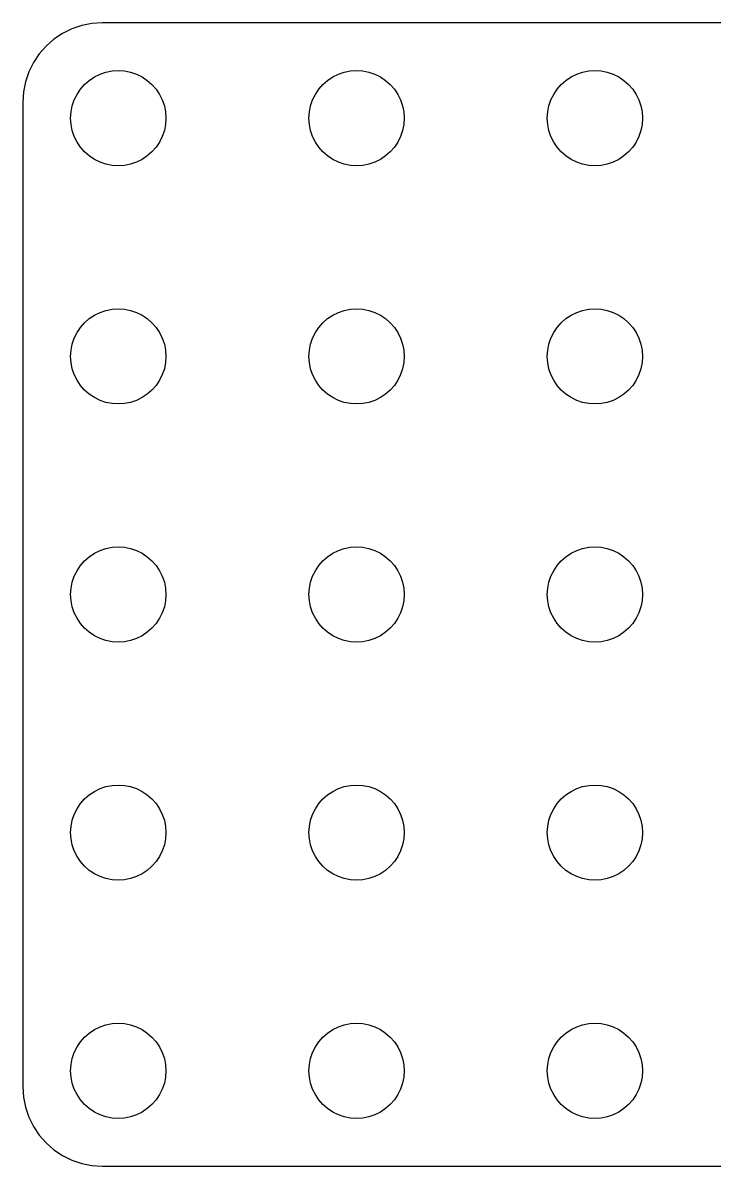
# Model space of a CAD drawing. Header units: metres. Extents: x -43.5 to 43.5, y -36 to 36.
# Drawn here: x -43.5 to 0, y -36 to 36 of the extents above; entities that cross this region are included whole.
import ezdxf

# ---------------------------------------------------------------- set-up
doc = ezdxf.new("R2010")
doc.units = ezdxf.units.M

msp = doc.modelspace()

# ---------------------------------------------------------------- linework, layer by layer
for p, q in [((-38.505, 36.005), (-39.1576, 35.9622)), ((38.505, 36.005), (-38.505, 36.005)), ((-41.005, 35.3351), (-41.5488, 34.9718)), ((-40.4184, 35.6244), (-41.005, 35.3351)), ((-39.7991, 35.8346), (-40.4184, 35.6244)), ((-39.1576, 35.9622), (-39.7991, 35.8346)), ((-41.5488, 34.9718), (-42.0405, 34.5405)), ((-42.4718, 34.0488), (-42.8351, 33.505)), ((-42.0405, 34.5405), (-42.4718, 34.0488)), ((-42.8351, 33.505), (-43.1244, 32.9184)), ((-43.1244, 32.9184), (-43.3346, 32.2991)), ((-39.3263, 32.3801), (-39, 32.5981)), ((-39, 32.5981), (-38.648, 32.7716)), ((-38.648, 32.7716), (-38.2765, 32.8978)), ((-38.2765, 32.8978), (-37.8916, 32.9743)), ((-37.8916, 32.9743), (-37.5, 33)), ((-37.5, 33), (-37.1084, 32.9743)), ((-37.1084, 32.9743), (-36.7235, 32.8978)), ((-36.7235, 32.8978), (-36.3519, 32.7716)), ((-36.3519, 32.7716), (-36, 32.5981)), ((-36, 32.5981), (-35.6737, 32.3801)), ((-24.3263, 32.3801), (-24, 32.5981)), ((-24, 32.5981), (-23.648, 32.7716)), ((-23.648, 32.7716), (-23.2764, 32.8978)), ((-23.2764, 32.8978), (-22.8916, 32.9743)), ((-22.8916, 32.9743), (-22.5, 33)), ((-22.5, 33), (-22.1084, 32.9743)), ((-22.1084, 32.9743), (-21.7235, 32.8978)), ((-21.7235, 32.8978), (-21.3519, 32.7716)), ((-21.3519, 32.7716), (-21, 32.5981)), ((-21, 32.5981), (-20.6737, 32.3801)), ((-9.32628, 32.3801), (-9, 32.5981)), ((-9, 32.5981), (-8.64804, 32.7716)), ((-8.64804, 32.7716), (-8.27644, 32.8978)), ((-8.27644, 32.8978), (-7.89157, 32.9743)), ((-7.89157, 32.9743), (-7.5, 33)), ((-7.5, 33), (-7.10841, 32.9743)), ((-7.10841, 32.9743), (-6.72354, 32.8978)), ((-6.72354, 32.8978), (-6.35194, 32.7716)), ((-6.35194, 32.7716), (-6, 32.5981)), ((-6, 32.5981), (-5.67371, 32.3801)), ((-43.3346, 32.2991), (-43.4622, 31.6576)), ((-40.0981, 31.5), (-39.8801, 31.8263)), ((-39.8801, 31.8263), (-39.6213, 32.1213)), ((-39.6213, 32.1213), (-39.3263, 32.3801)), ((-35.6737, 32.3801), (-35.3787, 32.1213)), ((-35.3787, 32.1213), (-35.1199, 31.8263)), ((-35.1199, 31.8263), (-34.9019, 31.5)), ((-25.0981, 31.5), (-24.8801, 31.8263)), ((-24.8801, 31.8263), (-24.6213, 32.1213)), ((-24.6213, 32.1213), (-24.3263, 32.3801)), ((-20.6737, 32.3801), (-20.3787, 32.1213)), ((-20.3787, 32.1213), (-20.1199, 31.8263)), ((-20.1199, 31.8263), (-19.9019, 31.5)), ((-10.0981, 31.5), (-9.88005, 31.8263)), ((-9.88005, 31.8263), (-9.62131, 32.1213)), ((-9.62131, 32.1213), (-9.32628, 32.3801)), ((-5.67371, 32.3801), (-5.37868, 32.1213)), ((-5.37868, 32.1213), (-5.11993, 31.8263)), ((-5.11993, 31.8263), (-4.90192, 31.5)), ((-43.4622, 31.6576), (-43.505, 31.005)), ((-43.505, 31.005), (-43.505, -31.005)), ((-40.3978, 30.7764), (-40.2716, 31.148)), ((-40.2716, 31.148), (-40.0981, 31.5)), ((-34.9019, 31.5), (-34.7284, 31.148)), ((-34.7284, 31.148), (-34.6022, 30.7764)), ((-25.3978, 30.7764), (-25.2716, 31.148)), ((-25.2716, 31.148), (-25.0981, 31.5)), ((-19.9019, 31.5), (-19.7283, 31.148)), ((-19.7283, 31.148), (-19.6022, 30.7764)), ((-10.3978, 30.7764), (-10.2716, 31.148)), ((-10.2716, 31.148), (-10.0981, 31.5)), ((-4.90192, 31.5), (-4.72835, 31.148)), ((-4.72835, 31.148), (-4.60222, 30.7764)), ((-40.5, 30), (-40.4743, 30.3916)), ((-40.4743, 30.3916), (-40.3978, 30.7764)), ((-34.6022, 30.7764), (-34.5257, 30.3916)), ((-34.5257, 30.3916), (-34.5, 30)), ((-25.5, 30), (-25.4743, 30.3916)), ((-25.4743, 30.3916), (-25.3978, 30.7764)), ((-19.6022, 30.7764), (-19.5257, 30.3916)), ((-19.5257, 30.3916), (-19.5, 30)), ((-10.5, 30), (-10.4743, 30.3916)), ((-10.4743, 30.3916), (-10.3978, 30.7764)), ((-4.60222, 30.7764), (-4.52567, 30.3916)), ((-4.52567, 30.3916), (-4.5, 30)), ((-40.4743, 29.6084), (-40.5, 30)), ((-40.3978, 29.2235), (-40.4743, 29.6084)), ((-34.5257, 29.6084), (-34.6022, 29.2235)), ((-34.5, 30), (-34.5257, 29.6084)), ((-25.4743, 29.6084), (-25.5, 30)), ((-25.3978, 29.2235), (-25.4743, 29.6084)), ((-19.5257, 29.6084), (-19.6022, 29.2235)), ((-19.5, 30), (-19.5257, 29.6084)), ((-10.4743, 29.6084), (-10.5, 30)), ((-10.3978, 29.2235), (-10.4743, 29.6084)), ((-4.52567, 29.6084), (-4.60222, 29.2235)), ((-4.5, 30), (-4.52567, 29.6084)), ((-40.2716, 28.8519), (-40.3978, 29.2235)), ((-40.0981, 28.5), (-40.2716, 28.8519)), ((-34.7284, 28.8519), (-34.9019, 28.5)), ((-34.6022, 29.2235), (-34.7284, 28.8519)), ((-25.2716, 28.8519), (-25.3978, 29.2235)), ((-25.0981, 28.5), (-25.2716, 28.8519)), ((-19.7283, 28.8519), (-19.9019, 28.5)), ((-19.6022, 29.2235), (-19.7283, 28.8519)), ((-10.2716, 28.8519), (-10.3978, 29.2235)), ((-10.0981, 28.5), (-10.2716, 28.8519)), ((-4.72835, 28.8519), (-4.90192, 28.5)), ((-4.60222, 29.2235), (-4.72835, 28.8519)), ((-39.8801, 28.1737), (-40.0981, 28.5)), ((-39.6213, 27.8787), (-39.8801, 28.1737)), ((-35.1199, 28.1737), (-35.3787, 27.8787)), ((-34.9019, 28.5), (-35.1199, 28.1737)), ((-24.8801, 28.1737), (-25.0981, 28.5)), ((-24.6213, 27.8787), (-24.8801, 28.1737)), ((-20.1199, 28.1737), (-20.3787, 27.8787)), ((-19.9019, 28.5), (-20.1199, 28.1737)), ((-9.88005, 28.1737), (-10.0981, 28.5)), ((-9.62131, 27.8787), (-9.88005, 28.1737)), ((-5.11993, 28.1737), (-5.37868, 27.8787)), ((-4.90192, 28.5), (-5.11993, 28.1737)), ((-39.3263, 27.6199), (-39.6213, 27.8787)), ((-39, 27.4019), (-39.3263, 27.6199)), ((-38.648, 27.2283), (-39, 27.4019)), ((-36, 27.4019), (-36.3519, 27.2283)), ((-35.6737, 27.6199), (-36, 27.4019)), ((-35.3787, 27.8787), (-35.6737, 27.6199)), ((-24.3263, 27.6199), (-24.6213, 27.8787)), ((-24, 27.4019), (-24.3263, 27.6199)), ((-23.648, 27.2283), (-24, 27.4019)), ((-21, 27.4019), (-21.3519, 27.2283)), ((-20.6737, 27.6199), (-21, 27.4019)), ((-20.3787, 27.8787), (-20.6737, 27.6199)), ((-9.32628, 27.6199), (-9.62131, 27.8787)), ((-9, 27.4019), (-9.32628, 27.6199)), ((-8.64804, 27.2283), (-9, 27.4019)), ((-6, 27.4019), (-6.35194, 27.2283)), ((-5.67371, 27.6199), (-6, 27.4019)), ((-5.37868, 27.8787), (-5.67371, 27.6199)), ((-38.2765, 27.1022), (-38.648, 27.2283)), ((-37.8916, 27.0257), (-38.2765, 27.1022)), ((-37.5, 27), (-37.8916, 27.0257)), ((-37.1084, 27.0257), (-37.5, 27)), ((-36.7235, 27.1022), (-37.1084, 27.0257)), ((-36.3519, 27.2283), (-36.7235, 27.1022)), ((-23.2764, 27.1022), (-23.648, 27.2283)), ((-22.8916, 27.0257), (-23.2764, 27.1022)), ((-22.5, 27), (-22.8916, 27.0257)), ((-22.1084, 27.0257), (-22.5, 27)), ((-21.7235, 27.1022), (-22.1084, 27.0257)), ((-21.3519, 27.2283), (-21.7235, 27.1022)), ((-8.27644, 27.1022), (-8.64804, 27.2283)), ((-7.89157, 27.0257), (-8.27644, 27.1022)), ((-7.5, 27), (-7.89157, 27.0257)), ((-7.10841, 27.0257), (-7.5, 27)), ((-6.72354, 27.1022), (-7.10841, 27.0257)), ((-6.35194, 27.2283), (-6.72354, 27.1022)), ((-39.6213, 17.1213), (-39.3263, 17.3801)), ((-39.3263, 17.3801), (-39, 17.5981)), ((-39, 17.5981), (-38.648, 17.7716)), ((-38.648, 17.7716), (-38.2765, 17.8978)), ((-38.2765, 17.8978), (-37.8916, 17.9743)), ((-37.8916, 17.9743), (-37.5, 18)), ((-37.5, 18), (-37.1084, 17.9743)), ((-37.1084, 17.9743), (-36.7235, 17.8978)), ((-36.7235, 17.8978), (-36.3519, 17.7716)), ((-36.3519, 17.7716), (-36, 17.5981)), ((-36, 17.5981), (-35.6737, 17.3801)), ((-35.6737, 17.3801), (-35.3787, 17.1213)), ((-24.6213, 17.1213), (-24.3263, 17.3801)), ((-24.3263, 17.3801), (-24, 17.5981)), ((-24, 17.5981), (-23.648, 17.7716)), ((-23.648, 17.7716), (-23.2764, 17.8978)), ((-23.2764, 17.8978), (-22.8916, 17.9743)), ((-22.8916, 17.9743), (-22.5, 18)), ((-22.5, 18), (-22.1084, 17.9743)), ((-22.1084, 17.9743), (-21.7235, 17.8978)), ((-21.7235, 17.8978), (-21.3519, 17.7716)), ((-21.3519, 17.7716), (-21, 17.5981)), ((-21, 17.5981), (-20.6737, 17.3801)), ((-20.6737, 17.3801), (-20.3787, 17.1213)), ((-9.62131, 17.1213), (-9.32628, 17.3801)), ((-9.32628, 17.3801), (-9, 17.5981)), ((-9, 17.5981), (-8.64804, 17.7716)), ((-8.64804, 17.7716), (-8.27644, 17.8978)), ((-8.27644, 17.8978), (-7.89157, 17.9743)), ((-7.89157, 17.9743), (-7.5, 18)), ((-7.5, 18), (-7.10841, 17.9743)), ((-7.10841, 17.9743), (-6.72354, 17.8978)), ((-6.72354, 17.8978), (-6.35194, 17.7716)), ((-6.35194, 17.7716), (-6, 17.5981)), ((-6, 17.5981), (-5.67371, 17.3801)), ((-5.67371, 17.3801), (-5.37868, 17.1213)), ((-40.0981, 16.5), (-39.8801, 16.8263)), ((-39.8801, 16.8263), (-39.6213, 17.1213)), ((-35.3787, 17.1213), (-35.1199, 16.8263)), ((-35.1199, 16.8263), (-34.9019, 16.5)), ((-25.0981, 16.5), (-24.8801, 16.8263)), ((-24.8801, 16.8263), (-24.6213, 17.1213)), ((-20.3787, 17.1213), (-20.1199, 16.8263)), ((-20.1199, 16.8263), (-19.9019, 16.5)), ((-10.0981, 16.5), (-9.88005, 16.8263)), ((-9.88005, 16.8263), (-9.62131, 17.1213)), ((-5.37868, 17.1213), (-5.11993, 16.8263)), ((-5.11993, 16.8263), (-4.90192, 16.5)), ((-40.3978, 15.7764), (-40.2716, 16.148)), ((-40.2716, 16.148), (-40.0981, 16.5)), ((-34.9019, 16.5), (-34.7284, 16.148)), ((-34.7284, 16.148), (-34.6022, 15.7764)), ((-25.3978, 15.7764), (-25.2716, 16.148)), ((-25.2716, 16.148), (-25.0981, 16.5)), ((-19.9019, 16.5), (-19.7283, 16.148)), ((-19.7283, 16.148), (-19.6022, 15.7764)), ((-10.3978, 15.7764), (-10.2716, 16.148)), ((-10.2716, 16.148), (-10.0981, 16.5)), ((-4.90192, 16.5), (-4.72835, 16.148)), ((-4.72835, 16.148), (-4.60222, 15.7764)), ((-40.5, 15), (-40.4743, 15.3916)), ((-40.4743, 15.3916), (-40.3978, 15.7764)), ((-34.6022, 15.7764), (-34.5257, 15.3916)), ((-34.5257, 15.3916), (-34.5, 15)), ((-25.5, 15), (-25.4743, 15.3916)), ((-25.4743, 15.3916), (-25.3978, 15.7764)), ((-19.6022, 15.7764), (-19.5257, 15.3916)), ((-19.5257, 15.3916), (-19.5, 15)), ((-10.5, 15), (-10.4743, 15.3916)), ((-10.4743, 15.3916), (-10.3978, 15.7764)), ((-4.60222, 15.7764), (-4.52567, 15.3916)), ((-4.52567, 15.3916), (-4.5, 15)), ((-40.4743, 14.6084), (-40.5, 15)), ((-40.3978, 14.2235), (-40.4743, 14.6084)), ((-34.5257, 14.6084), (-34.6022, 14.2235)), ((-34.5, 15), (-34.5257, 14.6084)), ((-25.4743, 14.6084), (-25.5, 15)), ((-25.3978, 14.2235), (-25.4743, 14.6084)), ((-19.5257, 14.6084), (-19.6022, 14.2235)), ((-19.5, 15), (-19.5257, 14.6084)), ((-10.4743, 14.6084), (-10.5, 15)), ((-10.3978, 14.2235), (-10.4743, 14.6084)), ((-4.52567, 14.6084), (-4.60222, 14.2235)), ((-4.5, 15), (-4.52567, 14.6084)), ((-40.2716, 13.8519), (-40.3978, 14.2235)), ((-40.0981, 13.5), (-40.2716, 13.8519)), ((-34.7284, 13.8519), (-34.9019, 13.5)), ((-34.6022, 14.2235), (-34.7284, 13.8519)), ((-25.2716, 13.8519), (-25.3978, 14.2235)), ((-25.0981, 13.5), (-25.2716, 13.8519)), ((-19.7283, 13.8519), (-19.9019, 13.5)), ((-19.6022, 14.2235), (-19.7283, 13.8519)), ((-10.2716, 13.8519), (-10.3978, 14.2235)), ((-10.0981, 13.5), (-10.2716, 13.8519)), ((-4.72835, 13.8519), (-4.90192, 13.5)), ((-4.60222, 14.2235), (-4.72835, 13.8519)), ((-39.8801, 13.1737), (-40.0981, 13.5)), ((-39.6213, 12.8787), (-39.8801, 13.1737)), ((-35.1199, 13.1737), (-35.3787, 12.8787)), ((-34.9019, 13.5), (-35.1199, 13.1737)), ((-24.8801, 13.1737), (-25.0981, 13.5)), ((-24.6213, 12.8787), (-24.8801, 13.1737)), ((-20.1199, 13.1737), (-20.3787, 12.8787)), ((-19.9019, 13.5), (-20.1199, 13.1737)), ((-9.88005, 13.1737), (-10.0981, 13.5)), ((-9.62131, 12.8787), (-9.88005, 13.1737)), ((-5.11993, 13.1737), (-5.37868, 12.8787)), ((-4.90192, 13.5), (-5.11993, 13.1737)), ((-39.3263, 12.6199), (-39.6213, 12.8787)), ((-39, 12.4019), (-39.3263, 12.6199)), ((-38.648, 12.2283), (-39, 12.4019)), ((-36, 12.4019), (-36.3519, 12.2283)), ((-35.6737, 12.6199), (-36, 12.4019)), ((-35.3787, 12.8787), (-35.6737, 12.6199)), ((-24.3263, 12.6199), (-24.6213, 12.8787)), ((-24, 12.4019), (-24.3263, 12.6199)), ((-23.648, 12.2283), (-24, 12.4019)), ((-21, 12.4019), (-21.3519, 12.2283)), ((-20.6737, 12.6199), (-21, 12.4019)), ((-20.3787, 12.8787), (-20.6737, 12.6199)), ((-9.32628, 12.6199), (-9.62131, 12.8787)), ((-9, 12.4019), (-9.32628, 12.6199)), ((-8.64804, 12.2283), (-9, 12.4019)), ((-6, 12.4019), (-6.35194, 12.2283)), ((-5.67371, 12.6199), (-6, 12.4019)), ((-5.37868, 12.8787), (-5.67371, 12.6199)), ((-38.2765, 12.1022), (-38.648, 12.2283)), ((-37.8916, 12.0257), (-38.2765, 12.1022)), ((-37.5, 12), (-37.8916, 12.0257)), ((-37.1084, 12.0257), (-37.5, 12)), ((-36.7235, 12.1022), (-37.1084, 12.0257)), ((-36.3519, 12.2283), (-36.7235, 12.1022)), ((-23.2764, 12.1022), (-23.648, 12.2283)), ((-22.8916, 12.0257), (-23.2764, 12.1022)), ((-22.5, 12), (-22.8916, 12.0257)), ((-22.1084, 12.0257), (-22.5, 12)), ((-21.7235, 12.1022), (-22.1084, 12.0257)), ((-21.3519, 12.2283), (-21.7235, 12.1022)), ((-8.27644, 12.1022), (-8.64804, 12.2283)), ((-7.89157, 12.0257), (-8.27644, 12.1022)), ((-7.5, 12), (-7.89157, 12.0257)), ((-7.10841, 12.0257), (-7.5, 12)), ((-6.72354, 12.1022), (-7.10841, 12.0257)), ((-6.35194, 12.2283), (-6.72354, 12.1022)), ((-38.648, 2.77164), (-38.2765, 2.89777)), ((-38.2765, 2.89777), (-37.8916, 2.97432)), ((-37.8916, 2.97432), (-37.5, 3)), ((-37.5, 3), (-37.1084, 2.97432)), ((-37.1084, 2.97432), (-36.7235, 2.89777)), ((-36.7235, 2.89777), (-36.3519, 2.77164)), ((-23.648, 2.77164), (-23.2764, 2.89777)), ((-23.2764, 2.89777), (-22.8916, 2.97432)), ((-22.8916, 2.97432), (-22.5, 3)), ((-22.5, 3), (-22.1084, 2.97432)), ((-22.1084, 2.97432), (-21.7235, 2.89777)), ((-21.7235, 2.89777), (-21.3519, 2.77164)), ((-8.64804, 2.77164), (-8.27644, 2.89777)), ((-8.27644, 2.89777), (-7.89157, 2.97432)), ((-7.89157, 2.97432), (-7.5, 3)), ((-7.5, 3), (-7.10841, 2.97432)), ((-7.10841, 2.97432), (-6.72354, 2.89777)), ((-6.72354, 2.89777), (-6.35194, 2.77164)), ((-39.6213, 2.12131), (-39.3263, 2.38005)), ((-39.3263, 2.38005), (-39, 2.59807)), ((-39, 2.59807), (-38.648, 2.77164)), ((-36.3519, 2.77164), (-36, 2.59807)), ((-36, 2.59807), (-35.6737, 2.38005)), ((-35.6737, 2.38005), (-35.3787, 2.12131)), ((-24.6213, 2.12131), (-24.3263, 2.38005)), ((-24.3263, 2.38005), (-24, 2.59807)), ((-24, 2.59807), (-23.648, 2.77164)), ((-21.3519, 2.77164), (-21, 2.59807)), ((-21, 2.59807), (-20.6737, 2.38005)), ((-20.6737, 2.38005), (-20.3787, 2.12131)), ((-9.62131, 2.12131), (-9.32628, 2.38005)), ((-9.32628, 2.38005), (-9, 2.59807)), ((-9, 2.59807), (-8.64804, 2.77164)), ((-6.35194, 2.77164), (-6, 2.59807)), ((-6, 2.59807), (-5.67371, 2.38005)), ((-5.67371, 2.38005), (-5.37868, 2.12131)), ((-40.2716, 1.14804), (-40.0981, 1.5)), ((-40.0981, 1.5), (-39.8801, 1.82628)), ((-39.8801, 1.82628), (-39.6213, 2.12131)), ((-35.3787, 2.12131), (-35.1199, 1.82628)), ((-35.1199, 1.82628), (-34.9019, 1.5)), ((-34.9019, 1.5), (-34.7284, 1.14804)), ((-25.2716, 1.14804), (-25.0981, 1.5)), ((-25.0981, 1.5), (-24.8801, 1.82628)), ((-24.8801, 1.82628), (-24.6213, 2.12131)), ((-20.3787, 2.12131), (-20.1199, 1.82628)), ((-20.1199, 1.82628), (-19.9019, 1.5)), ((-19.9019, 1.5), (-19.7283, 1.14804)), ((-10.2716, 1.14804), (-10.0981, 1.5)), ((-10.0981, 1.5), (-9.88005, 1.82628)), ((-9.88005, 1.82628), (-9.62131, 2.12131)), ((-5.37868, 2.12131), (-5.11993, 1.82628)), ((-5.11993, 1.82628), (-4.90192, 1.5)), ((-4.90192, 1.5), (-4.72835, 1.14804)), ((-40.4743, 0.39157), (-40.3978, 0.77644)), ((-40.3978, 0.77644), (-40.2716, 1.14804)), ((-34.7284, 1.14804), (-34.6022, 0.77644)), ((-34.6022, 0.77644), (-34.5257, 0.39157)), ((-25.4743, 0.39157), (-25.3978, 0.77644)), ((-25.3978, 0.77644), (-25.2716, 1.14804)), ((-19.7283, 1.14804), (-19.6022, 0.77644)), ((-19.6022, 0.77644), (-19.5257, 0.39157)), ((-10.4743, 0.39157), (-10.3978, 0.77644)), ((-10.3978, 0.77644), (-10.2716, 1.14804)), ((-4.72835, 1.14804), (-4.60222, 0.77644)), ((-4.60222, 0.77644), (-4.52567, 0.39157)), ((-40.5, 0), (-40.4743, 0.39157)), ((-40.4743, -0.39157), (-40.5, 0)), ((-34.5257, 0.39157), (-34.5, 0)), ((-34.5, 0), (-34.5257, -0.39157)), ((-25.5, 0), (-25.4743, 0.39157)), ((-25.4743, -0.39157), (-25.5, 0)), ((-19.5257, 0.39157), (-19.5, 0)), ((-19.5, 0), (-19.5257, -0.39157)), ((-10.5, 0), (-10.4743, 0.39157)), ((-10.4743, -0.39157), (-10.5, 0)), ((-4.52567, 0.39157), (-4.5, 0)), ((-4.5, 0), (-4.52567, -0.39157)), ((-40.3978, -0.77644), (-40.4743, -0.39157)), ((-34.5257, -0.39157), (-34.6022, -0.77644)), ((-25.3978, -0.77644), (-25.4743, -0.39157)), ((-19.5257, -0.39157), (-19.6022, -0.77644)), ((-10.3978, -0.77644), (-10.4743, -0.39157)), ((-4.52567, -0.39157), (-4.60222, -0.77644)), ((-40.2716, -1.14804), (-40.3978, -0.77644)), ((-40.0981, -1.5), (-40.2716, -1.14804)), ((-34.7284, -1.14804), (-34.9019, -1.5)), ((-34.6022, -0.77644), (-34.7284, -1.14804)), ((-25.2716, -1.14804), (-25.3978, -0.77644)), ((-25.0981, -1.5), (-25.2716, -1.14804)), ((-19.7283, -1.14804), (-19.9019, -1.5)), ((-19.6022, -0.77644), (-19.7283, -1.14804)), ((-10.2716, -1.14804), (-10.3978, -0.77644)), ((-10.0981, -1.5), (-10.2716, -1.14804)), ((-4.72835, -1.14804), (-4.90192, -1.5)), ((-4.60222, -0.77644), (-4.72835, -1.14804)), ((-39.8801, -1.82628), (-40.0981, -1.5)), ((-39.6213, -2.12131), (-39.8801, -1.82628)), ((-39.3263, -2.38005), (-39.6213, -2.12131)), ((-35.3787, -2.12131), (-35.6737, -2.38005)), ((-35.1199, -1.82628), (-35.3787, -2.12131)), ((-34.9019, -1.5), (-35.1199, -1.82628)), ((-24.8801, -1.82628), (-25.0981, -1.5)), ((-24.6213, -2.12131), (-24.8801, -1.82628)), ((-24.3263, -2.38005), (-24.6213, -2.12131)), ((-20.3787, -2.12131), (-20.6737, -2.38005)), ((-20.1199, -1.82628), (-20.3787, -2.12131)), ((-19.9019, -1.5), (-20.1199, -1.82628)), ((-9.88005, -1.82628), (-10.0981, -1.5)), ((-9.62131, -2.12131), (-9.88005, -1.82628)), ((-9.32628, -2.38005), (-9.62131, -2.12131)), ((-5.37868, -2.12131), (-5.67371, -2.38005)), ((-5.11993, -1.82628), (-5.37868, -2.12131)), ((-4.90192, -1.5), (-5.11993, -1.82628)), ((-39, -2.59807), (-39.3263, -2.38005)), ((-38.648, -2.77164), (-39, -2.59807)), ((-38.2765, -2.89777), (-38.648, -2.77164)), ((-36.3519, -2.77164), (-36.7235, -2.89777)), ((-36, -2.59807), (-36.3519, -2.77164)), ((-35.6737, -2.38005), (-36, -2.59807)), ((-24, -2.59807), (-24.3263, -2.38005)), ((-23.648, -2.77164), (-24, -2.59807)), ((-23.2764, -2.89777), (-23.648, -2.77164)), ((-21.3519, -2.77164), (-21.7235, -2.89777)), ((-21, -2.59807), (-21.3519, -2.77164)), ((-20.6737, -2.38005), (-21, -2.59807)), ((-9, -2.59807), (-9.32628, -2.38005)), ((-8.64804, -2.77164), (-9, -2.59807)), ((-8.27644, -2.89777), (-8.64804, -2.77164)), ((-6.35194, -2.77164), (-6.72354, -2.89777)), ((-6, -2.59807), (-6.35194, -2.77164)), ((-5.67371, -2.38005), (-6, -2.59807)), ((-37.8916, -2.97432), (-38.2765, -2.89777)), ((-37.5, -3), (-37.8916, -2.97432)), ((-37.1084, -2.97432), (-37.5, -3)), ((-36.7235, -2.89777), (-37.1084, -2.97432)), ((-22.8916, -2.97432), (-23.2764, -2.89777)), ((-22.5, -3), (-22.8916, -2.97432)), ((-22.1084, -2.97432), (-22.5, -3)), ((-21.7235, -2.89777), (-22.1084, -2.97432)), ((-7.89157, -2.97432), (-8.27644, -2.89777)), ((-7.5, -3), (-7.89157, -2.97432)), ((-7.10841, -2.97432), (-7.5, -3)), ((-6.72354, -2.89777), (-7.10841, -2.97432)), ((-39, -12.4019), (-38.648, -12.2283)), ((-38.648, -12.2283), (-38.2765, -12.1022)), ((-38.2765, -12.1022), (-37.8916, -12.0257)), ((-37.8916, -12.0257), (-37.5, -12)), ((-37.5, -12), (-37.1084, -12.0257)), ((-37.1084, -12.0257), (-36.7235, -12.1022)), ((-36.7235, -12.1022), (-36.3519, -12.2283)), ((-36.3519, -12.2283), (-36, -12.4019)), ((-24, -12.4019), (-23.648, -12.2283)), ((-23.648, -12.2283), (-23.2764, -12.1022)), ((-23.2764, -12.1022), (-22.8916, -12.0257)), ((-22.8916, -12.0257), (-22.5, -12)), ((-22.5, -12), (-22.1084, -12.0257)), ((-22.1084, -12.0257), (-21.7235, -12.1022)), ((-21.7235, -12.1022), (-21.3519, -12.2283)), ((-21.3519, -12.2283), (-21, -12.4019)), ((-9, -12.4019), (-8.64804, -12.2283)), ((-8.64804, -12.2283), (-8.27644, -12.1022)), ((-8.27644, -12.1022), (-7.89157, -12.0257)), ((-7.89157, -12.0257), (-7.5, -12)), ((-7.5, -12), (-7.10841, -12.0257)), ((-7.10841, -12.0257), (-6.72354, -12.1022)), ((-6.72354, -12.1022), (-6.35194, -12.2283)), ((-6.35194, -12.2283), (-6, -12.4019)), ((-39.8801, -13.1737), (-39.6213, -12.8787)), ((-39.6213, -12.8787), (-39.3263, -12.6199)), ((-39.3263, -12.6199), (-39, -12.4019)), ((-36, -12.4019), (-35.6737, -12.6199)), ((-35.6737, -12.6199), (-35.3787, -12.8787)), ((-35.3787, -12.8787), (-35.1199, -13.1737)), ((-24.8801, -13.1737), (-24.6213, -12.8787)), ((-24.6213, -12.8787), (-24.3263, -12.6199)), ((-24.3263, -12.6199), (-24, -12.4019)), ((-21, -12.4019), (-20.6737, -12.6199)), ((-20.6737, -12.6199), (-20.3787, -12.8787)), ((-20.3787, -12.8787), (-20.1199, -13.1737)), ((-9.88005, -13.1737), (-9.62131, -12.8787)), ((-9.62131, -12.8787), (-9.32628, -12.6199)), ((-9.32628, -12.6199), (-9, -12.4019)), ((-6, -12.4019), (-5.67371, -12.6199)), ((-5.67371, -12.6199), (-5.37868, -12.8787)), ((-5.37868, -12.8787), (-5.11993, -13.1737)), ((-40.2716, -13.8519), (-40.0981, -13.5)), ((-40.0981, -13.5), (-39.8801, -13.1737)), ((-35.1199, -13.1737), (-34.9019, -13.5)), ((-34.9019, -13.5), (-34.7284, -13.8519)), ((-25.2716, -13.8519), (-25.0981, -13.5)), ((-25.0981, -13.5), (-24.8801, -13.1737)), ((-20.1199, -13.1737), (-19.9019, -13.5)), ((-19.9019, -13.5), (-19.7283, -13.8519)), ((-10.2716, -13.8519), (-10.0981, -13.5)), ((-10.0981, -13.5), (-9.88005, -13.1737)), ((-5.11993, -13.1737), (-4.90192, -13.5)), ((-4.90192, -13.5), (-4.72835, -13.8519)), ((-40.4743, -14.6084), (-40.3978, -14.2235)), ((-40.3978, -14.2235), (-40.2716, -13.8519)), ((-34.7284, -13.8519), (-34.6022, -14.2235)), ((-34.6022, -14.2235), (-34.5257, -14.6084)), ((-25.4743, -14.6084), (-25.3978, -14.2235)), ((-25.3978, -14.2235), (-25.2716, -13.8519)), ((-19.7283, -13.8519), (-19.6022, -14.2235)), ((-19.6022, -14.2235), (-19.5257, -14.6084)), ((-10.4743, -14.6084), (-10.3978, -14.2235)), ((-10.3978, -14.2235), (-10.2716, -13.8519)), ((-4.72835, -13.8519), (-4.60222, -14.2235)), ((-4.60222, -14.2235), (-4.52567, -14.6084)), ((-40.5, -15), (-40.4743, -14.6084)), ((-40.4743, -15.3916), (-40.5, -15)), ((-34.5257, -14.6084), (-34.5, -15)), ((-34.5, -15), (-34.5257, -15.3916)), ((-25.5, -15), (-25.4743, -14.6084)), ((-25.4743, -15.3916), (-25.5, -15)), ((-19.5257, -14.6084), (-19.5, -15)), ((-19.5, -15), (-19.5257, -15.3916)), ((-10.5, -15), (-10.4743, -14.6084)), ((-10.4743, -15.3916), (-10.5, -15)), ((-4.52567, -14.6084), (-4.5, -15)), ((-4.5, -15), (-4.52567, -15.3916)), ((-40.3978, -15.7764), (-40.4743, -15.3916)), ((-40.2716, -16.148), (-40.3978, -15.7764)), ((-34.6022, -15.7764), (-34.7284, -16.148)), ((-34.5257, -15.3916), (-34.6022, -15.7764)), ((-25.3978, -15.7764), (-25.4743, -15.3916)), ((-25.2716, -16.148), (-25.3978, -15.7764)), ((-19.6022, -15.7764), (-19.7283, -16.148)), ((-19.5257, -15.3916), (-19.6022, -15.7764)), ((-10.3978, -15.7764), (-10.4743, -15.3916)), ((-10.2716, -16.148), (-10.3978, -15.7764)), ((-4.60222, -15.7764), (-4.72835, -16.148)), ((-4.52567, -15.3916), (-4.60222, -15.7764)), ((-40.0981, -16.5), (-40.2716, -16.148)), ((-39.8801, -16.8263), (-40.0981, -16.5)), ((-34.9019, -16.5), (-35.1199, -16.8263)), ((-34.7284, -16.148), (-34.9019, -16.5)), ((-25.0981, -16.5), (-25.2716, -16.148)), ((-24.8801, -16.8263), (-25.0981, -16.5)), ((-19.9019, -16.5), (-20.1199, -16.8263)), ((-19.7283, -16.148), (-19.9019, -16.5)), ((-10.0981, -16.5), (-10.2716, -16.148)), ((-9.88005, -16.8263), (-10.0981, -16.5)), ((-4.90192, -16.5), (-5.11993, -16.8263)), ((-4.72835, -16.148), (-4.90192, -16.5)), ((-39.6213, -17.1213), (-39.8801, -16.8263)), ((-39.3263, -17.3801), (-39.6213, -17.1213)), ((-35.3787, -17.1213), (-35.6737, -17.3801)), ((-35.1199, -16.8263), (-35.3787, -17.1213)), ((-24.6213, -17.1213), (-24.8801, -16.8263)), ((-24.3263, -17.3801), (-24.6213, -17.1213)), ((-20.3787, -17.1213), (-20.6737, -17.3801)), ((-20.1199, -16.8263), (-20.3787, -17.1213)), ((-9.62131, -17.1213), (-9.88005, -16.8263)), ((-9.32628, -17.3801), (-9.62131, -17.1213)), ((-5.37868, -17.1213), (-5.67371, -17.3801)), ((-5.11993, -16.8263), (-5.37868, -17.1213)), ((-39, -17.5981), (-39.3263, -17.3801)), ((-38.648, -17.7716), (-39, -17.5981)), ((-38.2765, -17.8978), (-38.648, -17.7716)), ((-37.8916, -17.9743), (-38.2765, -17.8978)), ((-37.5, -18), (-37.8916, -17.9743)), ((-37.1084, -17.9743), (-37.5, -18)), ((-36.7235, -17.8978), (-37.1084, -17.9743)), ((-36.3519, -17.7716), (-36.7235, -17.8978)), ((-36, -17.5981), (-36.3519, -17.7716)), ((-35.6737, -17.3801), (-36, -17.5981)), ((-24, -17.5981), (-24.3263, -17.3801)), ((-23.648, -17.7716), (-24, -17.5981)), ((-23.2764, -17.8978), (-23.648, -17.7716)), ((-22.8916, -17.9743), (-23.2764, -17.8978)), ((-22.5, -18), (-22.8916, -17.9743)), ((-22.1084, -17.9743), (-22.5, -18)), ((-21.7235, -17.8978), (-22.1084, -17.9743)), ((-21.3519, -17.7716), (-21.7235, -17.8978)), ((-21, -17.5981), (-21.3519, -17.7716)), ((-20.6737, -17.3801), (-21, -17.5981)), ((-9, -17.5981), (-9.32628, -17.3801)), ((-8.64804, -17.7716), (-9, -17.5981)), ((-8.27644, -17.8978), (-8.64804, -17.7716)), ((-7.89157, -17.9743), (-8.27644, -17.8978)), ((-7.5, -18), (-7.89157, -17.9743)), ((-7.10841, -17.9743), (-7.5, -18)), ((-6.72354, -17.8978), (-7.10841, -17.9743)), ((-6.35194, -17.7716), (-6.72354, -17.8978)), ((-6, -17.5981), (-6.35194, -17.7716)), ((-5.67371, -17.3801), (-6, -17.5981)), ((-39, -27.4019), (-38.648, -27.2283)), ((-38.648, -27.2283), (-38.2765, -27.1022)), ((-38.2765, -27.1022), (-37.8916, -27.0257)), ((-37.8916, -27.0257), (-37.5, -27)), ((-37.5, -27), (-37.1084, -27.0257)), ((-37.1084, -27.0257), (-36.7235, -27.1022)), ((-36.7235, -27.1022), (-36.3519, -27.2283)), ((-36.3519, -27.2283), (-36, -27.4019)), ((-24, -27.4019), (-23.648, -27.2283)), ((-23.648, -27.2283), (-23.2764, -27.1022)), ((-23.2764, -27.1022), (-22.8916, -27.0257)), ((-22.8916, -27.0257), (-22.5, -27)), ((-22.5, -27), (-22.1084, -27.0257)), ((-22.1084, -27.0257), (-21.7235, -27.1022)), ((-21.7235, -27.1022), (-21.3519, -27.2283)), ((-21.3519, -27.2283), (-21, -27.4019)), ((-9, -27.4019), (-8.64804, -27.2283)), ((-8.64804, -27.2283), (-8.27644, -27.1022)), ((-8.27644, -27.1022), (-7.89157, -27.0257)), ((-7.89157, -27.0257), (-7.5, -27)), ((-7.5, -27), (-7.10841, -27.0257)), ((-7.10841, -27.0257), (-6.72354, -27.1022)), ((-6.72354, -27.1022), (-6.35194, -27.2283)), ((-6.35194, -27.2283), (-6, -27.4019)), ((-39.8801, -28.1737), (-39.6213, -27.8787)), ((-39.6213, -27.8787), (-39.3263, -27.6199)), ((-39.3263, -27.6199), (-39, -27.4019)), ((-36, -27.4019), (-35.6737, -27.6199)), ((-35.6737, -27.6199), (-35.3787, -27.8787)), ((-35.3787, -27.8787), (-35.1199, -28.1737)), ((-24.8801, -28.1737), (-24.6213, -27.8787)), ((-24.6213, -27.8787), (-24.3263, -27.6199)), ((-24.3263, -27.6199), (-24, -27.4019)), ((-21, -27.4019), (-20.6737, -27.6199)), ((-20.6737, -27.6199), (-20.3787, -27.8787)), ((-20.3787, -27.8787), (-20.1199, -28.1737)), ((-9.88005, -28.1737), (-9.62131, -27.8787)), ((-9.62131, -27.8787), (-9.32628, -27.6199)), ((-9.32628, -27.6199), (-9, -27.4019)), ((-6, -27.4019), (-5.67371, -27.6199)), ((-5.67371, -27.6199), (-5.37868, -27.8787)), ((-5.37868, -27.8787), (-5.11993, -28.1737)), ((-40.2716, -28.8519), (-40.0981, -28.5)), ((-40.0981, -28.5), (-39.8801, -28.1737)), ((-35.1199, -28.1737), (-34.9019, -28.5)), ((-34.9019, -28.5), (-34.7284, -28.8519)), ((-25.2716, -28.8519), (-25.0981, -28.5)), ((-25.0981, -28.5), (-24.8801, -28.1737)), ((-20.1199, -28.1737), (-19.9019, -28.5)), ((-19.9019, -28.5), (-19.7283, -28.8519)), ((-10.2716, -28.8519), (-10.0981, -28.5)), ((-10.0981, -28.5), (-9.88005, -28.1737)), ((-5.11993, -28.1737), (-4.90192, -28.5)), ((-4.90192, -28.5), (-4.72835, -28.8519)), ((-40.4743, -29.6084), (-40.3978, -29.2235)), ((-40.3978, -29.2235), (-40.2716, -28.8519)), ((-34.7284, -28.8519), (-34.6022, -29.2235)), ((-34.6022, -29.2235), (-34.5257, -29.6084)), ((-25.4743, -29.6084), (-25.3978, -29.2235)), ((-25.3978, -29.2235), (-25.2716, -28.8519)), ((-19.7283, -28.8519), (-19.6022, -29.2235)), ((-19.6022, -29.2235), (-19.5257, -29.6084)), ((-10.4743, -29.6084), (-10.3978, -29.2235)), ((-10.3978, -29.2235), (-10.2716, -28.8519)), ((-4.72835, -28.8519), (-4.60222, -29.2235)), ((-4.60222, -29.2235), (-4.52567, -29.6084)), ((-40.5, -30), (-40.4743, -29.6084)), ((-40.4743, -30.3916), (-40.5, -30)), ((-34.5257, -29.6084), (-34.5, -30)), ((-34.5, -30), (-34.5257, -30.3916)), ((-25.5, -30), (-25.4743, -29.6084)), ((-25.4743, -30.3916), (-25.5, -30)), ((-19.5257, -29.6084), (-19.5, -30)), ((-19.5, -30), (-19.5257, -30.3916)), ((-10.5, -30), (-10.4743, -29.6084)), ((-10.4743, -30.3916), (-10.5, -30)), ((-4.52567, -29.6084), (-4.5, -30)), ((-4.5, -30), (-4.52567, -30.3916)), ((-40.3978, -30.7764), (-40.4743, -30.3916)), ((-40.2716, -31.148), (-40.3978, -30.7764)), ((-34.6022, -30.7764), (-34.7284, -31.148)), ((-34.5257, -30.3916), (-34.6022, -30.7764)), ((-25.3978, -30.7764), (-25.4743, -30.3916)), ((-25.2716, -31.148), (-25.3978, -30.7764)), ((-19.6022, -30.7764), (-19.7283, -31.148)), ((-19.5257, -30.3916), (-19.6022, -30.7764)), ((-10.3978, -30.7764), (-10.4743, -30.3916)), ((-10.2716, -31.148), (-10.3978, -30.7764)), ((-4.60222, -30.7764), (-4.72835, -31.148)), ((-4.52567, -30.3916), (-4.60222, -30.7764)), ((-43.505, -31.005), (-43.4622, -31.6576)), ((-43.4622, -31.6576), (-43.3346, -32.2991)), ((-40.0981, -31.5), (-40.2716, -31.148)), ((-39.8801, -31.8263), (-40.0981, -31.5)), ((-34.9019, -31.5), (-35.1199, -31.8263)), ((-34.7284, -31.148), (-34.9019, -31.5)), ((-25.0981, -31.5), (-25.2716, -31.148)), ((-24.8801, -31.8263), (-25.0981, -31.5)), ((-19.9019, -31.5), (-20.1199, -31.8263)), ((-19.7283, -31.148), (-19.9019, -31.5)), ((-10.0981, -31.5), (-10.2716, -31.148)), ((-9.88005, -31.8263), (-10.0981, -31.5)), ((-4.90192, -31.5), (-5.11993, -31.8263)), ((-4.72835, -31.148), (-4.90192, -31.5)), ((-43.3346, -32.2991), (-43.1244, -32.9184)), ((-39.6213, -32.1213), (-39.8801, -31.8263)), ((-39.3263, -32.3801), (-39.6213, -32.1213)), ((-39, -32.5981), (-39.3263, -32.3801)), ((-35.6737, -32.3801), (-36, -32.5981)), ((-35.3787, -32.1213), (-35.6737, -32.3801)), ((-35.1199, -31.8263), (-35.3787, -32.1213)), ((-24.6213, -32.1213), (-24.8801, -31.8263)), ((-24.3263, -32.3801), (-24.6213, -32.1213)), ((-24, -32.5981), (-24.3263, -32.3801)), ((-20.6737, -32.3801), (-21, -32.5981)), ((-20.3787, -32.1213), (-20.6737, -32.3801)), ((-20.1199, -31.8263), (-20.3787, -32.1213)), ((-9.62131, -32.1213), (-9.88005, -31.8263)), ((-9.32628, -32.3801), (-9.62131, -32.1213)), ((-9, -32.5981), (-9.32628, -32.3801)), ((-5.67371, -32.3801), (-6, -32.5981)), ((-5.37868, -32.1213), (-5.67371, -32.3801)), ((-5.11993, -31.8263), (-5.37868, -32.1213)), ((-43.1244, -32.9184), (-42.8351, -33.505)), ((-38.648, -32.7716), (-39, -32.5981)), ((-38.2765, -32.8978), (-38.648, -32.7716)), ((-37.8916, -32.9743), (-38.2765, -32.8978)), ((-37.5, -33), (-37.8916, -32.9743)), ((-37.1084, -32.9743), (-37.5, -33)), ((-36.7235, -32.8978), (-37.1084, -32.9743)), ((-36.3519, -32.7716), (-36.7235, -32.8978)), ((-36, -32.5981), (-36.3519, -32.7716)), ((-23.648, -32.7716), (-24, -32.5981)), ((-23.2764, -32.8978), (-23.648, -32.7716)), ((-22.8916, -32.9743), (-23.2764, -32.8978)), ((-22.5, -33), (-22.8916, -32.9743)), ((-22.1084, -32.9743), (-22.5, -33)), ((-21.7235, -32.8978), (-22.1084, -32.9743)), ((-21.3519, -32.7716), (-21.7235, -32.8978)), ((-21, -32.5981), (-21.3519, -32.7716)), ((-8.64804, -32.7716), (-9, -32.5981)), ((-8.27644, -32.8978), (-8.64804, -32.7716)), ((-7.89157, -32.9743), (-8.27644, -32.8978)), ((-7.5, -33), (-7.89157, -32.9743)), ((-7.10841, -32.9743), (-7.5, -33)), ((-6.72354, -32.8978), (-7.10841, -32.9743)), ((-6.35194, -32.7716), (-6.72354, -32.8978)), ((-6, -32.5981), (-6.35194, -32.7716)), ((-42.8351, -33.505), (-42.4718, -34.0488)), ((-42.4718, -34.0488), (-42.0405, -34.5405)), ((-42.0405, -34.5405), (-41.5488, -34.9718)), ((-41.5488, -34.9718), (-41.005, -35.3351)), ((-41.005, -35.3351), (-40.4184, -35.6244)), ((-40.4184, -35.6244), (-39.7991, -35.8346)), ((-39.7991, -35.8346), (-39.1576, -35.9622)), ((-39.1576, -35.9622), (-38.505, -36.005)), ((-38.505, -36.005), (38.505, -36.005))]:
    msp.add_line(p, q)

doc.saveas('drawing.dxf')
